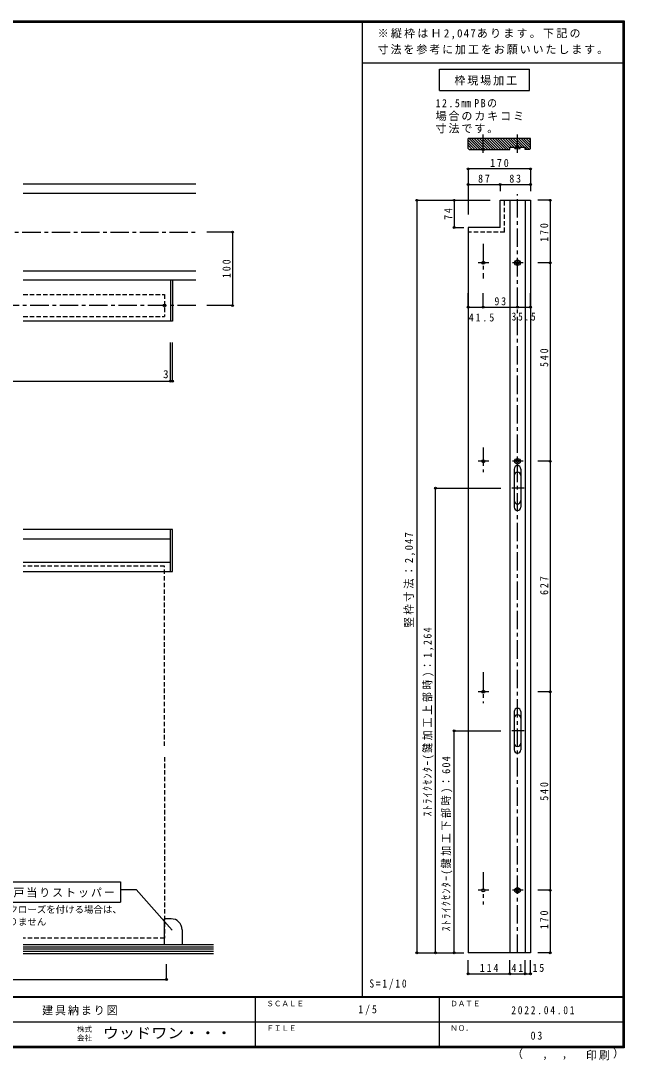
# Model space of a CAD drawing. Units: millimetres at full size, sheet at 1:5, with parts at other scales. Extents: x -1000 to 950, y -718 to 696.
# Drawn here: x 129 to 950, y -718 to 696 of the extents above; entities that cross this region are included whole.
import ezdxf
from ezdxf.enums import TextEntityAlignment as Align

# ---------------------------------------------------------------- set-up
doc = ezdxf.new("R2010")
doc.units = ezdxf.units.MM
doc.header["$LTSCALE"] = 5
doc.header["$PDMODE"] = 32
doc.header["$PDSIZE"] = 2.5
doc.linetypes.add('CHAIN1', pattern=[8, 5, -1, 1, -1])
doc.linetypes.add('DASHED1', pattern=[1.8, 1.2, -0.6])
for name, color, linetype in [('0-1_通り芯', 4, 'CHAIN1'), ('0-3_仕上げ', 2, 'Continuous'), ('0-4_枠', 3, 'Continuous'), ('0-6_扉', 6, 'Continuous'), ('0-7_金物', 7, 'Continuous'), ('0-A_文字', 7, 'Continuous'), ('0-B_寸法', 7, 'Continuous'), ('0-C_ハッチ', 4, 'Continuous'), ('1-1_通り芯', 4, 'CHAIN1'), ('1-4_枠', 3, 'Continuous'), ('1-7_金物', 7, 'Continuous'), ('1-A_文字', 7, 'Continuous'), ('1-B_寸法', 7, 'Continuous'), ('1-C_ハッチ', 4, 'Continuous'), ('F-0_補助線', 6, 'Continuous'), ('F-1_枠', 6, 'Continuous'), ('F-A_文字', 7, 'Continuous')]:
    doc.layers.add(name, color=color, linetype=linetype)
doc.styles.add('ＭＳ ゴシック', font='')
doc.styles.get('ＭＳ ゴシック').set_extended_font_data('MS Gothic')

msp = doc.modelspace()

# ---------------------------------------------------------------- linework, layer by layer
at = {"layer": '0-1_通り芯'}
for p, q in [((-628.517, 408.484), (367.312, 408.484)), ((367.312, 308.484), (-548.959, 308.484))]:
    msp.add_line(p, q, dxfattribs=at)
at = {"layer": '0-1_通り芯', "linetype": 'Continuous'}
msp.add_circle((324.792, 308.484), 2, dxfattribs=at)
at = {"layer": '0-3_仕上げ'}
for p, q in [((367.312, 473.484), (132.792, 473.484)), ((367.312, 460.984), (132.792, 460.984)), ((132.792, 355.984), (367.312, 355.984)), ((132.792, 343.484), (367.312, 343.484))]:
    msp.add_line(p, q, dxfattribs=at)
at = {"layer": '0-4_枠'}
for p, q in [((332.792, 343.484), (332.792, 287.484)), ((335.792, 343.484), (335.792, 287.484)), ((335.792, 287.484), (132.792, 287.484))]:
    msp.add_line(p, q, dxfattribs=at)
at = {"layer": '0-6_扉', "linetype": 'DASHED1'}
for p, q in [((132.792, 293.484), (324.792, 293.484)), ((324.792, -45.964), (132.792, -45.964)), ((324.792, -290.464), (324.792, -45.964)), ((324.792, -305.464), (324.792, -551.964)), ((324.792, -551.964), (132.792, -551.964))]:
    msp.add_line(p, q, dxfattribs=at)
msp.add_lwpolyline([(132.792, 323.484), (324.792, 323.484), (324.792, 293.484)], dxfattribs=at)
at = {"layer": '0-7_金物'}
for p, q in [((332.792, -52.964), (332.792, 4.036)), ((332.792, -8.964), (132.792, -8.964)), ((332.792, -40.964), (132.792, -40.964)), ((333.792, -525.464), (324.792, -525.464)), ((324.792, -560.464), (324.792, -525.464)), ((348.792, -540.464), (348.792, -560.464))]:
    msp.add_line(p, q, dxfattribs=at)
msp.add_lwpolyline([(132.792, -52.964), (335.792, -52.964), (335.792, 4.036), (132.792, 4.036)], dxfattribs=at)
msp.add_arc((333.792, -540.464), 15, 0, 90, dxfattribs=at)
at = {"layer": '0-A_文字'}
for p, q in [((264.868, -485.724), (286.138, -485.724)), ((286.138, -485.724), (335.412, -541.175)), ((56.984, -502.856), (264.868, -502.856))]:
    msp.add_line(p, q, dxfattribs=at)
msp.add_lwpolyline([(56.984, -475.008), (264.868, -475.008), (264.868, -502.856)], dxfattribs=at)
at = {"layer": '0-B_寸法', "color": 6}
msp.add_line((593.503, 638.774), (949.166, 638.774), dxfattribs=at)
at = {"layer": '0-B_寸法', "color": 4}
for p, q in [((417.312, 408.484), (382.312, 408.484)), ((417.312, 408.484), (417.312, 308.484)), ((417.312, 308.484), (382.312, 308.484)), ((332.792, 205.785), (332.792, 258.394)), ((335.792, 205.785), (335.792, 258.394)), ((-507.208, 205.785), (332.792, 205.785)), ((332.792, 205.785), (335.792, 205.785))]:
    msp.add_line(p, q, dxfattribs=at)
msp.add_lwpolyline([(-87.208, -607.965), (-59.208, -607.965), (327.616, -607.965), (327.616, -587.336)], dxfattribs=at)
at = {"layer": '0-B_寸法'}
for p in [(417.312, 408.484), (417.312, 308.484), (332.792, 205.785), (335.792, 205.785), (327.616, -607.965)]:
    msp.add_point(p, dxfattribs=at)
at = {"layer": '0-C_ハッチ', "color": 7}
for p, q in [((132.792, -560.464), (391.301, -560.464)), ((132.792, -563.464), (391.301, -563.464)), ((132.792, -566.464), (391.301, -566.464)), ((132.792, -569.464), (391.301, -569.464)), ((132.792, -572.464), (391.301, -572.464))]:
    msp.add_line(p, q, dxfattribs=at)
at = {"layer": '1-1_通り芯'}
for p, q in [((758.392, 516.373), (758.392, 541.203)), ((804.892, 516.373), (804.892, 541.203)), ((804.892, -571.755), (804.892, 460.201)), ((758.392, 392.495), (758.392, 345.391)), ((765.944, 366.745), (751.358, 366.745)), ((812.444, 366.745), (797.858, 366.745)), ((758.392, 115.64), (758.392, 81.898)), ((765.944, 96.745), (751.358, 96.745)), ((812.444, 96.745), (797.858, 96.745)), ((813.766, 60.245), (797.399, 60.245)), ((758.392, -190.167), (758.392, -232.345)), ((765.944, -216.755), (751.358, -216.755)), ((813.766, -269.755), (797.399, -269.755)), ((758.392, -462.096), (758.392, -505.96)), ((765.944, -486.755), (751.358, -486.755)), ((812.444, -486.755), (797.858, -486.755))]:
    msp.add_line(p, q, dxfattribs=at)
at = {"layer": '1-4_枠'}
for p, q in [((822.642, 535.821), (737.642, 535.821)), ((737.642, 522.235), (737.642, 535.821)), ((815.142, 520.821), (815.142, 523.821)), ((822.642, 522.235), (822.642, 535.821)), ((739.056, 520.821), (737.642, 522.235)), ((821.228, 520.821), (815.142, 520.821)), ((822.642, 522.235), (821.228, 520.821)), ((794.642, 451.745), (794.642, -571.755)), ((815.142, 451.745), (815.142, -571.755)), ((781.142, 414.745), (737.642, 414.745)), ((737.642, 414.745), (737.642, -571.755)), ((822.642, -571.755), (737.642, -571.755))]:
    msp.add_line(p, q, dxfattribs=at)
at = {"layer": '1-4_枠', "color": 4, "linetype": 'DASHED1'}
for q in [(787.392, 451.745), (737.642, 408.495)]:
    msp.add_line((787.392, 408.495), q, dxfattribs=at)
at = {"layer": '1-4_枠'}
for points in [[(739.056, 520.821), (794.642, 520.821), (794.642, 523.821), (815.142, 523.821)], [(781.142, 414.745), (781.142, 451.745), (822.642, 451.745), (822.642, -571.755)]]:
    msp.add_lwpolyline(points, dxfattribs=at)
at = {"layer": '1-7_金物'}
for p, q in [((806.142, 523.825), (806.134, 526.325)), ((808.646, 522.332), (808.642, 523.832)), ((800.381, 86.61), (800.381, 34.12)), ((809.381, 86.257), (809.381, 34.15)), ((800.381, -243.39), (800.381, -295.88)), ((809.381, -243.743), (809.381, -295.85))]:
    msp.add_line(p, q, dxfattribs=at)
for points in [[(801.146, 522.31), (801.142, 523.81), (808.642, 523.832)], [(803.642, 523.817), (803.634, 526.317), (806.134, 526.325)]]:
    msp.add_lwpolyline(points, dxfattribs=at)
for centre, radius in [((758.392, 366.745), 2), ((804.892, 366.745), 3.75), ((804.892, 366.745), 2), ((804.892, 96.745), 3.75), ((758.392, 96.745), 2), ((804.892, 96.745), 2), ((758.392, -216.755), 2), ((758.392, -486.755), 2), ((804.892, -486.755), 3.75), ((804.892, -486.755), 2)]:
    msp.add_circle(centre, radius, dxfattribs=at)
for centre, radius, start, end in [((758.351, 536.047), 15.681, 256.33499, 284.0076), ((804.851, 537.547), 15.681, 256.33499, 284.0076), ((804.881, 86.245), 4.5, 90, 180), ((804.881, 86.245), 4.5, 0, 90), ((804.881, 77.245), 4.5, 90, 180), ((804.881, 77.245), 4.5, 0, 90), ((804.881, 43.245), 4.5, 180, 270), ((804.881, 43.245), 4.5, 270, 0), ((804.881, 34.245), 4.5, 180, 270), ((804.881, 34.245), 4.5, 270, 0), ((804.881, -243.755), 4.5, 90, 180), ((804.881, -243.755), 4.5, 0, 90), ((804.881, -252.755), 4.5, 90, 180), ((804.881, -252.755), 4.5, 0, 90), ((804.881, -286.755), 4.5, 180, 270), ((804.881, -295.755), 4.5, 180, 270), ((804.881, -286.755), 4.5, 270, 0), ((804.881, -295.755), 4.5, 270, 0)]:
    msp.add_arc(centre, radius, start, end, dxfattribs=at)
at = {"layer": '1-A_文字'}
for p, q in [((698.814, 600.829), (698.814, 630.181)), ((698.814, 630.181), (821.372, 630.181)), ((821.372, 600.829), (821.372, 630.181)), ((698.814, 600.829), (821.372, 600.829))]:
    msp.add_line(p, q, dxfattribs=at)
at = {"layer": '1-B_寸法', "color": 4}
for p, q in [((822.642, 494.31), (737.642, 494.31)), ((737.642, 494.31), (737.642, 473.093)), ((822.642, 494.31), (822.642, 473.093)), ((737.642, 473.093), (781.142, 473.093)), ((737.642, 473.093), (737.642, 432.161)), ((781.142, 473.093), (781.142, 464.082)), ((781.142, 473.093), (822.642, 473.093)), ((822.642, 473.093), (822.642, 464.082)), ((668.029, 451.745), (767.623, 451.745)), ((668.029, 451.745), (668.029, -571.755)), ((718.71, 451.745), (718.71, 414.745)), ((849.271, 451.745), (832.416, 451.745)), ((849.271, 451.745), (849.271, 366.745)), ((718.71, 414.745), (731.804, 414.745)), ((849.271, 366.745), (832.416, 366.745)), ((849.271, 366.745), (849.271, 96.745)), ((737.642, 306.258), (737.642, 325.351)), ((758.392, 306.258), (758.392, 325.351)), ((804.892, 306.258), (804.892, 325.351)), ((737.642, 306.258), (758.392, 306.258)), ((758.392, 306.258), (804.892, 306.258)), ((849.271, 96.745), (832.416, 96.745)), ((849.271, 96.745), (849.271, -216.755)), ((693.399, -571.755), (693.399, 60.245)), ((693.399, 60.245), (782.22, 60.245)), ((849.271, -216.755), (832.416, -216.755)), ((849.271, -216.755), (849.271, -486.755)), ((849.271, -486.755), (832.416, -486.755)), ((849.271, -486.755), (849.271, -571.755)), ((668.029, -571.755), (731.804, -571.755)), ((849.271, -571.755), (832.416, -571.755)), ((737.642, -600.33), (737.642, -581.94)), ((794.642, -600.33), (794.642, -581.94)), ((737.642, -600.33), (794.642, -600.33))]:
    msp.add_line(p, q, dxfattribs=at)
for points in [[(804.892, 306.258), (822.642, 306.258), (822.642, 325.351)], [(718.769, -571.755), (718.769, -269.755), (782.22, -269.755)], [(794.642, -600.33), (815.142, -600.33), (815.142, -581.94)], [(815.142, -600.33), (822.642, -600.33), (822.642, -581.94)]]:
    msp.add_lwpolyline(points, dxfattribs=at)
at = {"layer": '1-B_寸法'}
for p in [(737.642, 494.31), (822.642, 494.31), (737.642, 473.093), (781.142, 473.093), (822.642, 473.093), (668.029, 451.745), (718.71, 451.745), (849.271, 451.745), (718.71, 414.745), (849.271, 366.745), (737.642, 306.258), (758.392, 306.258), (804.892, 306.258), (822.642, 306.258), (849.271, 96.745), (693.399, 60.245), (849.271, -216.755), (718.769, -269.755), (849.271, -486.755), (668.029, -571.755), (693.399, -571.755), (718.769, -571.755), (849.271, -571.755), (737.642, -600.33), (794.642, -600.33), (815.142, -600.33), (822.642, -600.33)]:
    msp.add_point(p, dxfattribs=at)
at = {"layer": '1-C_ハッチ'}
for p, q in [((737.642, 533.608), (750.429, 520.821)), ((737.642, 530.073), (746.893, 520.821)), ((743.358, 520.821), (737.642, 526.537)), ((738.964, 535.821), (753.964, 520.821)), ((742.5, 535.821), (757.5, 520.821)), ((761.035, 520.821), (746.035, 535.821)), ((749.571, 535.821), (764.571, 520.821)), ((753.106, 535.821), (768.106, 520.821)), ((756.642, 535.821), (771.642, 520.821)), ((760.177, 535.821), (775.177, 520.821)), ((763.713, 535.821), (778.713, 520.821)), ((767.248, 535.821), (782.248, 520.821)), ((770.784, 535.821), (785.784, 520.821)), ((774.319, 535.821), (789.319, 520.821)), ((777.855, 535.821), (792.855, 520.821)), ((781.39, 535.821), (794.642, 522.57)), ((784.926, 535.821), (796.926, 523.821)), ((788.462, 535.821), (800.461, 523.821)), ((791.997, 535.821), (803.997, 523.821)), ((795.533, 535.821), (807.533, 523.821)), ((799.068, 535.821), (811.068, 523.821)), ((802.604, 535.821), (814.604, 523.821)), ((806.139, 535.821), (821.139, 520.821)), ((806.142, 523.926), (806.247, 523.821)), ((809.675, 535.821), (822.642, 522.854)), ((813.21, 535.821), (822.642, 526.389)), ((815.142, 523.283), (817.604, 520.821)), ((816.746, 535.821), (822.642, 529.925)), ((820.281, 535.821), (822.642, 533.46))]:
    msp.add_line(p, q, dxfattribs=at)
at = {"layer": 'F-0_補助線'}
msp.add_line((593.503, 695.833), (593.503, -632.5), dxfattribs=at)
at = {"layer": 'F-1_枠'}
for p, q in [((-1000, 695.833), (950, 695.833)), ((-1000, 695), (950, 695)), ((-1000, 694.167), (950, 694.167)), ((948.333, 695.833), (948.333, -700.833)), ((949.166, 695.833), (949.166, -700.833)), ((950, -631.667), (-1000, -631.667)), ((950, -632.5), (-1000, -632.5)), ((448.333, -632.5), (448.333, -699.167)), ((698.333, -632.5), (698.333, -699.167)), ((-25, -665.833), (948.333, -665.834)), ((950, -699.167), (-1000, -699.167)), ((950, -700), (-1000, -700))]:
    msp.add_line(p, q, dxfattribs=at)
msp.add_lwpolyline([(950, 695.833), (950, -700.833), (-1000, -700.833)], dxfattribs=at)

# ---------------------------------------------------------------- texts
at = {"layer": '0-A_文字', "style": 'ＭＳ ゴシック'}
for s, p in [('※ソフトクローズを付ける場合は、', (61.427, -520.209)), ('\u3000必要ありません', (61.427, -536.982))]:
    msp.add_text(s, height=9.164, dxfattribs=at).set_placement(p, align=Align.BOTTOM_LEFT)
at = {"layer": '0-A_文字', "insert": (66.645, -496.624), "char_height": 11, "attachment_point": 7, "style": 'ＭＳ ゴシック'}
msp.add_mtext('\\T1.17;床付\u3000戸当りストッパー', dxfattribs=at)
at = {"layer": '0-B_寸法', "style": 'ＭＳ ゴシック'}
msp.add_text('3', height=11, dxfattribs=at).set_placement((322.89, 206.431), align=Align.BOTTOM_LEFT)
at = {"layer": '0-B_寸法', "insert": (414.812, 345.984), "char_height": 11, "attachment_point": 7, "rotation": 90, "style": 'ＭＳ ゴシック'}
msp.add_mtext('\\T1.38;\\W0.9;100', dxfattribs=at)
at = {"layer": '1-A_文字', "char_height": 11, "attachment_point": 7, "style": 'ＭＳ ゴシック'}
for s, insert in [('\\T1.2;※縦枠はＨ2,047あります。下記の', (614.668, 670.467)), ('\\T1.17;寸法を参考に加工をお願いいたします。', (614.668, 650.061)), ('\\T1.17;枠現場加工', (719.087, 607.817)), ('\\T1.3;\\W0.9;12.5㎜PBの', (693.467, 577.805)), ('\\T1.17;場合のカキコミ', (693.467, 559.501)), ('\\T1.17;寸法です。', (693.467, 542.645)), ('\\T1.39;\\W0.85;S=1/10', (603.503, -621.667))]:
    msp.add_mtext(s, dxfattribs=dict(at, insert=insert))
at = {"layer": '1-B_寸法', "char_height": 11, "attachment_point": 7, "style": 'ＭＳ ゴシック'}
for s, insert in [('\\T1.38;\\W0.9;170', (767.642, 496.81)), ('\\T1.36;\\W0.9;87', (751.267, 475.593)), ('\\T1.36;\\W0.9;83', (793.767, 475.593)), ('\\T1.36;\\W0.9;93', (773.517, 308.758)), ('\\T1.38;\\W0.9;41.5', (738.642, 286.731)), ('\\T1.38;\\W0.85;35.5', (796.892, 287.986)), ('\\T1.38;\\W0.9;114', (753.642, -597.83)), ('\\T1.36;\\W0.9;41', (796.767, -597.83)), ('\\T1.36;\\W0.9;15', (825.321, -597.83))]:
    msp.add_mtext(s, dxfattribs=dict(at, insert=insert))
at = {"layer": '1-B_寸法', "char_height": 11, "attachment_point": 7, "rotation": 90, "style": 'ＭＳ ゴシック'}
for s, insert in [('\\T1.36;\\W0.9;74', (716.21, 425.12)), ('\\T1.38;\\W0.9;170', (846.771, 395.245)), ('\\T1.38;\\W0.9;540', (846.771, 224.93)), ('\\T1.23;\\W0.95;竪枠寸法：2,047', (665.529, -129.474)), ('\\T1.38;\\W0.9;627', (846.771, -85.005)), ('\\T1.28;\\W0.9;ｽﾄﾗｲｸｾﾝﾀｰ(鍵加工上部時)：1,264', (690.899, -386.38)), ('\\T1.27;\\W0.9;ｽﾄﾗｲｸｾﾝﾀｰ(鍵加工下部時)：604', (716.269, -542.63)), ('\\T1.38;\\W0.9;540', (846.771, -364.898)), ('\\T1.38;\\W0.9;170', (846.771, -539.556))]:
    msp.add_mtext(s, dxfattribs=dict(at, insert=insert))
at = {"layer": 'F-1_枠', "color": 7, "insert": (158.382, -656.798), "char_height": 11, "attachment_point": 7, "style": 'ＭＳ ゴシック'}
msp.add_mtext('\\T1.17;建具納まり図', dxfattribs=at)
at = {"layer": 'F-A_文字', "style": 'ＭＳ ゴシック'}
for s, height, p in [('ＳＣＡＬＥ', 7.331, (463.333, -646.667)), ('ＤＡＴＥ', 7.331, (713.333, -646.667)), ('株式', 7.331, (205.833, -681.5)), ('ＦＩＬＥ', 7.331, (463.333, -680)), ('ＮＯ．', 7.331, (713.333, -680.001)), ('会社', 7.331, (205.833, -693.5)), ('（', 11, (797.339, -718.052)), ('）', 11, (934.734, -717.355)), (',', 11, (838.546, -718.052)), (',', 11, (865.033, -717.588))]:
    msp.add_text(s, height=height, dxfattribs=at).set_placement(p, align=Align.BOTTOM_LEFT)
at = {"layer": 'F-A_文字', "style": 'ＭＳ ゴシック', "width": 1.1}
msp.add_text('ウッドワン・・・', height=14.66, dxfattribs=at).set_placement((240.833, -692.5), align=Align.BOTTOM_LEFT)
at = {"layer": 'F-A_文字', "char_height": 11, "attachment_point": 7, "style": 'ＭＳ ゴシック'}
for s, insert in [('\\T1.38;\\W0.9;1/5', (588.333, -656.667)), ('\\T1.39;\\W0.85;2022.04.01', (796.458, -655.417)), ('\\T1.36;\\W0.9;03', (822.708, -690.001)), ('\\T1.17;印刷', (898.025, -717.82))]:
    msp.add_mtext(s, dxfattribs=dict(at, insert=insert))

doc.saveas('drawing.dxf')
